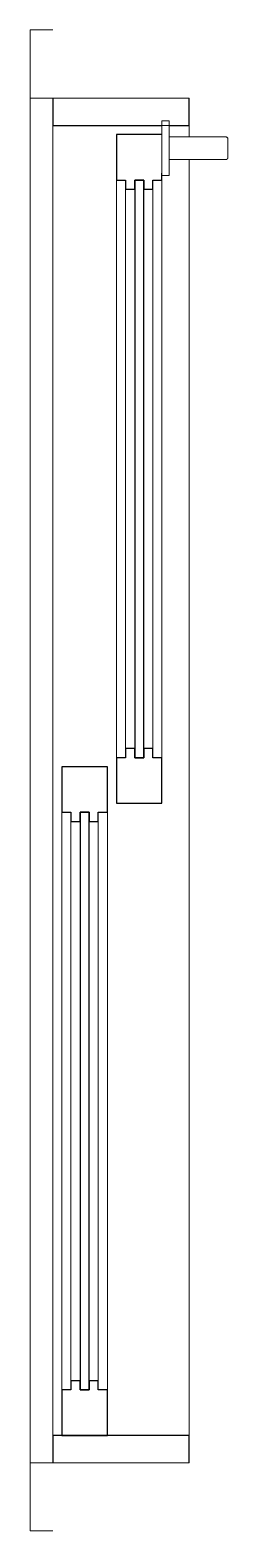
# Model space of a CAD drawing. Header units: centimetres. Extents: x 436 to 458, y 269 to 434.
import ezdxf

# ---------------------------------------------------------------- set-up
doc = ezdxf.new("R2010")
doc.units = ezdxf.units.CM
doc.layers.add('A-GENM', color=13, linetype='Continuous', lineweight=9)
doc.layers.add('A-GLAZ', color=151, linetype='Continuous', lineweight=9)

# ---------------------------------------------------------------- blocks, each defined once
blk = doc.blocks.new('Janela 2FL Correr - Janela 2FLs 1_50 x 1_20-628755-Planta Baixa')
at = {"layer": 'A-GENM'}
for p, q in [((66.5, -4.5), (66.5, -5.3)), ((66.75, -4.5), (66.5, -4.5)), ((66.5, -4.5), (66.75, -4.5)), ((66.75, -4.5), (72.25, -4.5)), ((72.25, -4.5), (72.5, -4.5)), ((72.5, -4.5), (72.25, -4.5)), ((72.5, -5.3), (72.5, -4.5)), ((66.75, -5.3), (66.5, -5.3)), ((66.5, -5.3), (66.75, -5.3)), ((72.25, -5.3), (66.75, -5.3)), ((68.25, -5.3), (68.25, -11.5)), ((70.75, -11.5), (70.75, -5.3)), ((72.25, -5.3), (72.5, -5.3)), ((72.5, -5.3), (72.25, -5.3)), ((68.25, -9.5), (68.25, -11.5)), ((70.75, -11.5), (70.75, -9.5)), ((68.5, -11.75), (70.5, -11.75))]:
    blk.add_line(p, q, dxfattribs=at)
for points in [[(68.26, -9.44), (68.25, -9.46), (68.25, -9.48), (68.25, -9.5)], [(70.75, -9.5), (70.75, -9.48), (70.75, -9.46), (70.74, -9.44)]]:
    blk.add_open_spline(points, degree=3, dxfattribs=at)
for points, knots in [([(68.25, -11.5), (68.25, -11.52), (68.25, -11.55), (68.27, -11.6), (68.28, -11.62), (68.29, -11.64), (68.3, -11.66), (68.32, -11.67), (68.34, -11.69), (68.35, -11.7), (68.37, -11.72), (68.4, -11.73), (68.45, -11.75), (68.48, -11.75), (68.5, -11.75)], [0, 0, 0, 0, 0.166667, 0.25, 0.333333, 0.375, 0.416667, 0.5, 0.541667, 0.583333, 0.666667, 0.75, 0.833333, 1, 1, 1, 1]), ([(70.5, -11.75), (70.52, -11.75), (70.55, -11.75), (70.6, -11.73), (70.63, -11.72), (70.65, -11.7), (70.66, -11.69), (70.68, -11.67), (70.7, -11.65), (70.71, -11.63), (70.72, -11.61), (70.73, -11.59), (70.75, -11.55), (70.75, -11.52), (70.75, -11.5)], [0, 0, 0, 0, 0.166667, 0.25, 0.333333, 0.416667, 0.458333, 0.5, 0.583333, 0.666667, 0.708333, 0.75, 0.833333, 1, 1, 1, 1])]:
    blk.add_open_spline(points, degree=3, knots=knots, dxfattribs=at)
at = {"layer": 'A-GLAZ'}
for p, q in [((-75, 10), (-82.5, 10)), ((-82.5, 10), (-82.5, 7.5)), ((-75, 7.5), (-75, 10)), ((-75, 10), (75, 10)), ((82.5, 10), (75, 10)), ((75, 10), (75, 7.5)), ((82.5, 7.5), (82.5, 10)), ((-75, 7.5), (-75, -7.5)), ((-72, -7.5), (-72, 7.5)), ((-72, 7.5), (72, 7.5)), ((72, 7.5), (72, -7.5)), ((75, -7.5), (75, 7.5)), ((1.5, 6.5), (-72, 6.5)), ((-67, 5.5), (-67, 6.5)), ((-3.5, 6.5), (-67, 6.5)), ((-3.5, 5.5), (-67, 5.5)), ((-66, 4.5), (-66, 5.5)), ((-4.5, 5.5), (-66, 5.5)), ((-4.5, 5.5), (-4.5, 4.5)), ((-3.5, 6.5), (-3.5, 5.5)), ((1.5, 1.5), (1.5, 6.5)), ((-67, 4.5), (-67, 3.5)), ((-3.5, 4.5), (-67, 4.5)), ((-67, 3.5), (-3.5, 3.5)), ((-66, 2.5), (-66, 3.5)), ((-4.5, 3.5), (-4.5, 2.5)), ((-3.5, 3.5), (-3.5, 4.5)), ((-67, 1.5), (-67, 2.5)), ((-67, 2.5), (-3.5, 2.5)), ((-66, 2.5), (-4.5, 2.5)), ((-3.5, 2.5), (-3.5, 1.5)), ((-72, 1.5), (1.5, 1.5)), ((-67, 1.5), (-3.5, 1.5)), ((71, 0.5), (-2.5, 0.5)), ((-2.5, 0.5), (-2.5, -4.5)), ((2.5, -0.5), (2.5, 0.5)), ((66, 0.5), (2.5, 0.5)), ((66, 0.5), (66, -0.5)), ((71, -4.5), (71, 0.5)), ((66, -0.5), (2.5, -0.5)), ((66, -1.5), (2.5, -1.5)), ((2.5, -1.5), (2.5, -2.5)), ((3.5, -1.5), (3.5, -0.5)), ((65, -0.5), (3.5, -0.5)), ((65, -0.5), (65, -1.5)), ((66, -2.5), (66, -1.5)), ((2.5, -2.5), (66, -2.5)), ((3.5, -3.5), (3.5, -2.5)), ((65, -2.5), (65, -3.5)), ((-2.5, -4.5), (71, -4.5)), ((2.5, -3.5), (66, -3.5)), ((2.5, -4.5), (2.5, -3.5)), ((2.5, -4.5), (66, -4.5)), ((3.5, -3.5), (65, -3.5)), ((66, -3.5), (66, -4.5)), ((68.28, -7.5), (-72, -7.5)), ((72, -7.5), (70.72, -7.5))]:
    blk.add_line(p, q, dxfattribs=at)
at = {"layer": 'A-GLAZ', "lineweight": 25}
for p, q in [((-72, 7.5), (-75, 7.5)), ((-72, -7.5), (-72, 7.5)), ((75, 7.5), (72, 7.5)), ((72, 7.5), (72, -4.5)), ((-67, 6.5), (-72, 6.5)), ((-72, 6.5), (-72, 1.5)), ((-67, 5.5), (-67, 6.5)), ((-66, 5.5), (-67, 5.5)), ((-66, 4.5), (-66, 5.5)), ((-3.5, 5.5), (-4.5, 5.5)), ((-4.5, 5.5), (-4.5, 4.5)), ((-3.5, 6.5), (-3.5, 5.5)), ((1.5, 6.5), (-3.5, 6.5)), ((1.5, 1.5), (1.5, 6.5)), ((-3.5, 4.5), (-67, 4.5)), ((-67, 4.5), (-67, 3.5)), ((-67, 3.5), (-67, 4.5)), ((-67, 4.5), (-66, 4.5)), ((-67, 3.5), (-3.5, 3.5)), ((-66, 3.5), (-67, 3.5)), ((-66, 2.5), (-66, 3.5)), ((-4.5, 4.5), (-3.5, 4.5)), ((-3.5, 3.5), (-4.5, 3.5)), ((-4.5, 3.5), (-4.5, 2.5)), ((-3.5, 3.5), (-3.5, 4.5)), ((-3.5, 4.5), (-3.5, 3.5)), ((-67, 1.5), (-67, 2.5)), ((-67, 2.5), (-66, 2.5)), ((-4.5, 2.5), (-3.5, 2.5)), ((-3.5, 2.5), (-3.5, 1.5)), ((-72, 1.5), (-67, 1.5)), ((-3.5, 1.5), (1.5, 1.5)), ((2.5, 0.5), (-2.5, 0.5)), ((-2.5, 0.5), (-2.5, -4.5)), ((2.5, -0.5), (2.5, 0.5)), ((66, 0.5), (66, -0.5)), ((71, 0.5), (66, 0.5)), ((71, -4.5), (71, 0.5)), ((3.5, -0.5), (2.5, -0.5)), ((66, -1.5), (2.5, -1.5)), ((2.5, -1.5), (2.5, -2.5)), ((2.5, -2.5), (2.5, -1.5)), ((2.5, -1.5), (3.5, -1.5)), ((3.5, -1.5), (3.5, -0.5)), ((66, -0.5), (65, -0.5)), ((65, -0.5), (65, -1.5)), ((65, -1.5), (66, -1.5)), ((66, -2.5), (66, -1.5)), ((66, -1.5), (66, -2.5)), ((2.5, -2.5), (66, -2.5)), ((3.5, -2.5), (2.5, -2.5)), ((3.5, -3.5), (3.5, -2.5)), ((66, -2.5), (65, -2.5)), ((65, -2.5), (65, -3.5)), ((-2.5, -4.5), (2.5, -4.5)), ((2.5, -4.5), (2.5, -3.5)), ((2.5, -3.5), (3.5, -3.5)), ((65, -3.5), (66, -3.5)), ((66, -3.5), (66, -4.5)), ((66, -4.5), (66.75, -4.5)), ((72, -5.3), (72, -7.5)), ((-75, -7.5), (-72, -7.5)), ((72, -7.5), (75, -7.5))]:
    blk.add_line(p, q, dxfattribs=at)

msp = doc.modelspace()

# ---------------------------------------------------------------- block references
at = {"layer": 'A-GLAZ', "rotation": 89.99999999999993}
msp.add_blockref('Janela 2FL Correr - Janela 2FLs 1_50 x 1_20-628755-Planta Baixa', (446.27, 351.39), dxfattribs=at)

doc.saveas('drawing.dxf')
